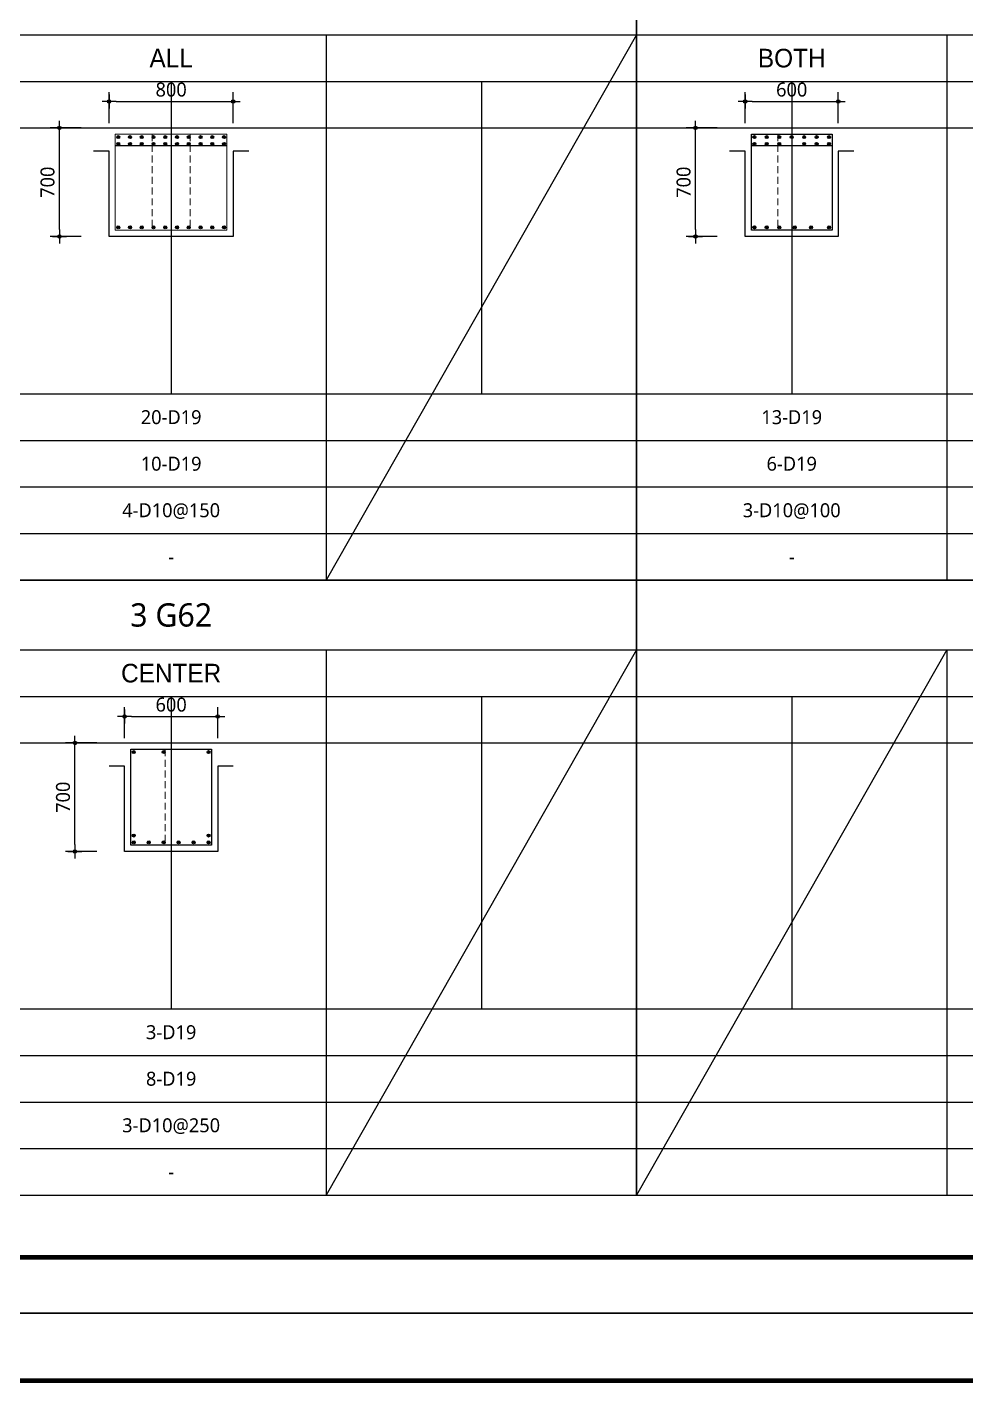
# Model space of a CAD drawing. Header units: millimetres. Extents: x 0 to 252030, y -124740 to 196020.
# Drawn here: x 112625 to 118675, y 142086 to 150850 of the extents above; entities that cross this region are included whole.
import ezdxf
from ezdxf.enums import TextEntityAlignment as Align

# ---------------------------------------------------------------- set-up
doc = ezdxf.new("R2010")
doc.units = ezdxf.units.MM
doc.header["$LTSCALE"] = 30
doc.linetypes.add('HID', pattern=[2.3, 1.5, -0.8])
doc.layers.get('DEFPOINTS').update_dxf_attribs({"color": 142})
for name, color, linetype in [('0-SEC1', 3, 'Continuous'), ('CON', 2, 'Continuous'), ('DIM', 7, 'Continuous'), ('ETC', 7, 'Continuous'), ('S-철근', 3, 'Continuous'), ('SHEET', 7, 'Continuous'), ('TXT', 3, 'Continuous'), ('XR-FORM_(도룡동)$0$Sheet', 7, 'Continuous')]:
    doc.layers.add(name, color=color, linetype=linetype)
doc.layers.add('Stirrup', color=1, linetype='Continuous', lineweight=0)
doc.layers.add('TieBar', color=7, linetype='HID', lineweight=0)
doc.styles.get("Standard").update_dxf_attribs({"font": 'malgun.ttf'})
doc.styles.add('돋움', font='Dotum.ttf')
doc.styles.add('맑은 고딕', font='malgun.ttf')
doc.dimstyles.new('30NDIM', dxfattribs={"dimscale": 50, "dimtxt": 3, "dimasz": 1.5, "dimexe": 2, "dimexo": 6, "dimgap": 1, "dimtad": 1, "dimdec": 0, "dimrnd": 0.25, "dimzin": 0, "dimdsep": 46, "dimtxsty": 'Standard', "dimblk": 'Z_DOT', "dimcen": 5, "dimclrd": 256, "dimclre": 256, "dimclrt": 3, "dimadec": 0, "dimazin": 0, "dimtm": 1e-09, "dimtfac": 1, "dimtdec": 0, "dimtix": 1, "dimtmove": 2, "dimatfit": 1, "dimldrblk": 'Z_DOT', "dimfxl": 1, "dimtolj": 1, "dimtzin": 0, "dimarcsym": 0})

# ---------------------------------------------------------------- blocks, each defined once
blk = doc.blocks.new('XR-FORM_(도룡동)$0$S')
at = {"layer": 'XR-FORM_(도룡동)$0$Sheet', "const_width": 100}
blk.add_lwpolyline([(1850, 57950), (82250, 57950), (82250, 1200), (1850, 1200)], close=True, dxfattribs=at)
blk = doc.blocks.new('XR-FORM_(도룡동)', base_point=(101.33, -56114.51))
at = {"layer": 'DEFPOINTS'}
blk.add_lwpolyline([(0, 0), (420, 0), (420, 297), (0, 297)], close=True, dxfattribs=at)
at = {"xscale": 0.005, "yscale": 0.005, "zscale": 0.005}
blk.add_blockref('XR-FORM_(도룡동)$0$S', (-0.25, 0), dxfattribs=at)
blk = doc.blocks.new('4등분')
at = {"layer": 'DEFPOINTS'}
for p, q in [((1000, 3214.5), (1000, 1200)), ((3000, 3214.5), (3000, 1200)), ((5000, 3214.5), (5000, 1200)), ((0, 2914.5), (6000, 2914.5))]:
    blk.add_line(p, q, dxfattribs=at)
at = {"layer": 'SHEET'}
blk.add_line((0, 3514.5), (6000, 3514.5), dxfattribs=at)
at = {"layer": 'SHEET', "color": 6}
for p, q in [((2000, 3514.5), (2000, 0)), ((4000, 3514.5), (4000, 0)), ((0, 3214.5), (6000, 3214.5)), ((0, 1200), (6000, 1200)), ((0, 900), (6000, 900)), ((0, 600), (6000, 600)), ((0, 300), (6000, 300))]:
    blk.add_line(p, q, dxfattribs=at)
at = {"layer": 'SHEET'}
blk.add_lwpolyline([(6000, 3964.5), (0, 3964.5), (0, 0), (6000, 0)], close=True, dxfattribs=at)
blk = doc.blocks.new('Z_DOT')
at = {"layer": 'DIM', "color": 0}
for p, q in [((-1, 0), (1, 0)), ((0, -1), (0, 1))]:
    blk.add_line(p, q, dxfattribs=at)
for radius in [0.25, 0.125]:
    blk.add_circle((0, 0), radius, dxfattribs=at)
blk = doc.blocks.new('*D243')
at = {"layer": 'DEFPOINTS', "color": 0, "transparency": 16777216}
for p in [(113953, 150370.7), (113153, 150050.5), (113953, 150050.5)]:
    blk.add_point(p, dxfattribs=at)
at = {"layer": 'DIM', "lineweight": -2, "transparency": 16777216}
for p, q in [((113153, 150230.5), (113153, 150430.7)), ((113953, 150230.5), (113953, 150430.7)), ((113198, 150370.7), (113908, 150370.7))]:
    blk.add_line(p, q, dxfattribs=at)
at = {"layer": 'DIM', "lineweight": -2, "transparency": 16777216, "xscale": 45, "yscale": 45, "zscale": 45, "rotation": 180}
blk.add_blockref('Z_DOT', (113153, 150370.7), dxfattribs=at)
at = {"layer": 'DIM', "lineweight": -2, "transparency": 16777216, "xscale": 45, "yscale": 45, "zscale": 45}
blk.add_blockref('Z_DOT', (113953, 150370.7), dxfattribs=at)
at = {"layer": 'DIM', "color": 3, "transparency": 16777216, "insert": (113553, 150447.1), "char_height": 90, "attachment_point": 5}
blk.add_mtext('\\A1;800', dxfattribs=at)
blk = doc.blocks.new('*D244')
at = {"layer": 'DEFPOINTS', "color": 0, "transparency": 16777216}
for p in [(112832.8, 150200.5), (113153, 150200.5), (113153, 149500.5)]:
    blk.add_point(p, dxfattribs=at)
at = {"layer": 'DIM', "lineweight": -2, "transparency": 16777216}
for p, q in [((112973, 150200.5), (112772.8, 150200.5)), ((112832.8, 149545.5), (112832.8, 150155.5)), ((112973, 149500.5), (112772.8, 149500.5))]:
    blk.add_line(p, q, dxfattribs=at)
at = {"layer": 'DIM', "lineweight": -2, "transparency": 16777216, "xscale": 45, "yscale": 45, "zscale": 45}
for p, rotation in [((112832.8, 150200.5), 90), ((112832.8, 149500.5), 270)]:
    blk.add_blockref('Z_DOT', p, dxfattribs=dict(at, rotation=rotation))
at = {"layer": 'DIM', "color": 3, "transparency": 16777216, "insert": (112756.4, 149850.5), "char_height": 90, "attachment_point": 5, "rotation": 90}
blk.add_mtext('\\A1;700', dxfattribs=at)
blk = doc.blocks.new('*D245')
at = {"layer": 'DEFPOINTS', "color": 0, "transparency": 16777216}
for p in [(117853, 150370.7), (117253, 150050.5), (117853, 150050.5)]:
    blk.add_point(p, dxfattribs=at)
at = {"layer": 'DIM', "lineweight": -2, "transparency": 16777216}
for p, q in [((117253, 150230.5), (117253, 150430.7)), ((117853, 150230.5), (117853, 150430.7)), ((117298, 150370.7), (117808, 150370.7))]:
    blk.add_line(p, q, dxfattribs=at)
at = {"layer": 'DIM', "lineweight": -2, "transparency": 16777216, "xscale": 45, "yscale": 45, "zscale": 45, "rotation": 180}
blk.add_blockref('Z_DOT', (117253, 150370.7), dxfattribs=at)
at = {"layer": 'DIM', "lineweight": -2, "transparency": 16777216, "xscale": 45, "yscale": 45, "zscale": 45}
blk.add_blockref('Z_DOT', (117853, 150370.7), dxfattribs=at)
at = {"layer": 'DIM', "color": 3, "transparency": 16777216, "insert": (117553, 150447.1), "char_height": 90, "attachment_point": 5}
blk.add_mtext('\\A1;600', dxfattribs=at)
blk = doc.blocks.new('*D246')
at = {"layer": 'DEFPOINTS', "color": 0, "transparency": 16777216}
for p in [(116932.8, 150200.5), (117253, 150200.5), (117253, 149500.5)]:
    blk.add_point(p, dxfattribs=at)
at = {"layer": 'DIM', "lineweight": -2, "transparency": 16777216}
for p, q in [((117073, 150200.5), (116872.8, 150200.5)), ((116932.8, 149545.5), (116932.8, 150155.5)), ((117073, 149500.5), (116872.8, 149500.5))]:
    blk.add_line(p, q, dxfattribs=at)
at = {"layer": 'DIM', "lineweight": -2, "transparency": 16777216, "xscale": 45, "yscale": 45, "zscale": 45}
for p, rotation in [((116932.8, 150200.5), 90), ((116932.8, 149500.5), 270)]:
    blk.add_blockref('Z_DOT', p, dxfattribs=dict(at, rotation=rotation))
at = {"layer": 'DIM', "color": 3, "transparency": 16777216, "insert": (116856.4, 149850.5), "char_height": 90, "attachment_point": 5, "rotation": 90}
blk.add_mtext('\\A1;700', dxfattribs=at)
blk = doc.blocks.new('*D257')
at = {"layer": 'DEFPOINTS', "color": 0, "transparency": 16777216}
for p in [(113853, 146406.2), (113253, 146086), (113853, 146086)]:
    blk.add_point(p, dxfattribs=at)
at = {"layer": 'DIM', "lineweight": -2, "transparency": 16777216}
for p, q in [((113253, 146266), (113253, 146466.2)), ((113853, 146266), (113853, 146466.2)), ((113298, 146406.2), (113808, 146406.2))]:
    blk.add_line(p, q, dxfattribs=at)
at = {"layer": 'DIM', "lineweight": -2, "transparency": 16777216, "xscale": 45, "yscale": 45, "zscale": 45, "rotation": 180}
blk.add_blockref('Z_DOT', (113253, 146406.2), dxfattribs=at)
at = {"layer": 'DIM', "lineweight": -2, "transparency": 16777216, "xscale": 45, "yscale": 45, "zscale": 45}
blk.add_blockref('Z_DOT', (113853, 146406.2), dxfattribs=at)
at = {"layer": 'DIM', "color": 3, "transparency": 16777216, "insert": (113553, 146482.6), "char_height": 90, "attachment_point": 5}
blk.add_mtext('\\A1;600', dxfattribs=at)
blk = doc.blocks.new('*D258')
at = {"layer": 'DEFPOINTS', "color": 0, "transparency": 16777216}
for p in [(112932.8, 146236), (113253, 146236), (113253, 145536)]:
    blk.add_point(p, dxfattribs=at)
at = {"layer": 'DIM', "lineweight": -2, "transparency": 16777216}
for p, q in [((113073, 146236), (112872.8, 146236)), ((112932.8, 145581), (112932.8, 146191)), ((113073, 145536), (112872.8, 145536))]:
    blk.add_line(p, q, dxfattribs=at)
at = {"layer": 'DIM', "lineweight": -2, "transparency": 16777216, "xscale": 45, "yscale": 45, "zscale": 45}
for p, rotation in [((112932.8, 146236), 90), ((112932.8, 145536), 270)]:
    blk.add_blockref('Z_DOT', p, dxfattribs=dict(at, rotation=rotation))
at = {"layer": 'DIM', "color": 3, "transparency": 16777216, "insert": (112856.4, 145886), "char_height": 90, "attachment_point": 5, "rotation": 90}
blk.add_mtext('\\A1;700', dxfattribs=at)

msp = doc.modelspace()

# ---------------------------------------------------------------- hatches: boundary and pattern name
at = {"layer": 'S-철근'}
h = msp.add_hatch(color=256, dxfattribs=at)
edge = h.paths.add_edge_path()
edge.add_arc((113212.08013, 150141.41992), 9.55, 0, 180)
edge.add_arc((113212.08013, 150141.41992), 9.55, 180, 360)
h = msp.add_hatch(color=256, dxfattribs=at)
edge = h.paths.add_edge_path()
edge.add_arc((113287.84013, 150141.41992), 9.55, 0, 180)
edge.add_arc((113287.84013, 150141.41992), 9.55, 180, 360)
h = msp.add_hatch(color=256, dxfattribs=at)
edge = h.paths.add_edge_path()
edge.add_arc((113363.60013, 150141.41992), 9.55, 0, 180)
edge.add_arc((113363.60013, 150141.41992), 9.55, 180, 360)
h = msp.add_hatch(color=256, dxfattribs=at)
edge = h.paths.add_edge_path()
edge.add_arc((113439.36013, 150141.41992), 9.55, 0, 180)
edge.add_arc((113439.36013, 150141.41992), 9.55, 180, 360)
h = msp.add_hatch(color=256, dxfattribs=at)
edge = h.paths.add_edge_path()
edge.add_arc((113515.12013, 150141.41992), 9.55, 0, 180)
edge.add_arc((113515.12013, 150141.41992), 9.55, 180, 360)
h = msp.add_hatch(color=256, dxfattribs=at)
edge = h.paths.add_edge_path()
edge.add_arc((113590.88013, 150141.41992), 9.55, 0, 180)
edge.add_arc((113590.88013, 150141.41992), 9.55, 180, 360)
h = msp.add_hatch(color=256, dxfattribs=at)
edge = h.paths.add_edge_path()
edge.add_arc((113666.64013, 150141.41992), 9.55, 0, 180)
edge.add_arc((113666.64013, 150141.41992), 9.55, 180, 360)
h = msp.add_hatch(color=256, dxfattribs=at)
edge = h.paths.add_edge_path()
edge.add_arc((113742.40013, 150141.41992), 9.55, 0, 180)
edge.add_arc((113742.40013, 150141.41992), 9.55, 180, 360)
h = msp.add_hatch(color=256, dxfattribs=at)
edge = h.paths.add_edge_path()
edge.add_arc((113818.16013, 150141.41992), 9.55, 0, 180)
edge.add_arc((113818.16013, 150141.41992), 9.55, 180, 360)
h = msp.add_hatch(color=256, dxfattribs=at)
edge = h.paths.add_edge_path()
edge.add_arc((113893.92013, 150141.41992), 9.55, 0, 180)
edge.add_arc((113893.92013, 150141.41992), 9.55, 180, 360)
h = msp.add_hatch(color=256, dxfattribs=at)
edge = h.paths.add_edge_path()
edge.add_arc((117312.08013, 150141.41992), 9.55, 0, 180)
edge.add_arc((117312.08013, 150141.41992), 9.55, 180, 360)
h = msp.add_hatch(color=256, dxfattribs=at)
edge = h.paths.add_edge_path()
edge.add_arc((117392.3868, 150141.41992), 9.55, 0, 180)
edge.add_arc((117392.3868, 150141.41992), 9.55, 180, 360)
h = msp.add_hatch(color=256, dxfattribs=at)
edge = h.paths.add_edge_path()
edge.add_arc((117472.69347, 150141.41992), 9.55, 0, 180)
edge.add_arc((117472.69347, 150141.41992), 9.55, 180, 360)
h = msp.add_hatch(color=256, dxfattribs=at)
edge = h.paths.add_edge_path()
edge.add_arc((117553.00013, 150141.41992), 9.55, 0, 180)
edge.add_arc((117553.00013, 150141.41992), 9.55, 180, 360)
h = msp.add_hatch(color=256, dxfattribs=at)
edge = h.paths.add_edge_path()
edge.add_arc((117633.3068, 150141.41992), 9.55, 0, 180)
edge.add_arc((117633.3068, 150141.41992), 9.55, 180, 360)
h = msp.add_hatch(color=256, dxfattribs=at)
edge = h.paths.add_edge_path()
edge.add_arc((117713.61347, 150141.41992), 9.55, 0, 180)
edge.add_arc((117713.61347, 150141.41992), 9.55, 180, 360)
h = msp.add_hatch(color=256, dxfattribs=at)
edge = h.paths.add_edge_path()
edge.add_arc((117793.92013, 150141.41992), 9.55, 0, 180)
edge.add_arc((117793.92013, 150141.41992), 9.55, 180, 360)
h = msp.add_hatch(color=256, dxfattribs=at)
edge = h.paths.add_edge_path()
edge.add_arc((113212.08013, 150097.31992), 9.55, 0, 180)
edge.add_arc((113212.08013, 150097.31992), 9.55, 180, 360)
h = msp.add_hatch(color=256, dxfattribs=at)
edge = h.paths.add_edge_path()
edge.add_arc((113287.84013, 150097.31992), 9.55, 0, 180)
edge.add_arc((113287.84013, 150097.31992), 9.55, 180, 360)
h = msp.add_hatch(color=256, dxfattribs=at)
edge = h.paths.add_edge_path()
edge.add_arc((113363.60013, 150097.31992), 9.55, 0, 180)
edge.add_arc((113363.60013, 150097.31992), 9.55, 180, 360)
h = msp.add_hatch(color=256, dxfattribs=at)
edge = h.paths.add_edge_path()
edge.add_arc((113439.36013, 150097.31992), 9.55, 0, 180)
edge.add_arc((113439.36013, 150097.31992), 9.55, 180, 360)
h = msp.add_hatch(color=256, dxfattribs=at)
edge = h.paths.add_edge_path()
edge.add_arc((113515.12013, 150097.31992), 9.55, 0, 180)
edge.add_arc((113515.12013, 150097.31992), 9.55, 180, 360)
h = msp.add_hatch(color=256, dxfattribs=at)
edge = h.paths.add_edge_path()
edge.add_arc((113590.88013, 150097.31992), 9.55, 0, 180)
edge.add_arc((113590.88013, 150097.31992), 9.55, 180, 360)
h = msp.add_hatch(color=256, dxfattribs=at)
edge = h.paths.add_edge_path()
edge.add_arc((113666.64013, 150097.31992), 9.55, 0, 180)
edge.add_arc((113666.64013, 150097.31992), 9.55, 180, 360)
h = msp.add_hatch(color=256, dxfattribs=at)
edge = h.paths.add_edge_path()
edge.add_arc((113742.40013, 150097.31992), 9.55, 0, 180)
edge.add_arc((113742.40013, 150097.31992), 9.55, 180, 360)
h = msp.add_hatch(color=256, dxfattribs=at)
edge = h.paths.add_edge_path()
edge.add_arc((113818.16013, 150097.31992), 9.55, 0, 180)
edge.add_arc((113818.16013, 150097.31992), 9.55, 180, 360)
h = msp.add_hatch(color=256, dxfattribs=at)
edge = h.paths.add_edge_path()
edge.add_arc((113893.92013, 150097.31992), 9.55, 0, 180)
edge.add_arc((113893.92013, 150097.31992), 9.55, 180, 360)
h = msp.add_hatch(color=256, dxfattribs=at)
edge = h.paths.add_edge_path()
edge.add_arc((117312.08013, 150097.31992), 9.55, 0, 180)
edge.add_arc((117312.08013, 150097.31992), 9.55, 180, 360)
h = msp.add_hatch(color=256, dxfattribs=at)
edge = h.paths.add_edge_path()
edge.add_arc((117392.3868, 150097.31992), 9.55, 0, 180)
edge.add_arc((117392.3868, 150097.31992), 9.55, 180, 360)
h = msp.add_hatch(color=256, dxfattribs=at)
edge = h.paths.add_edge_path()
edge.add_arc((117472.69347, 150097.31992), 9.55, 0, 180)
edge.add_arc((117472.69347, 150097.31992), 9.55, 180, 360)
h = msp.add_hatch(color=256, dxfattribs=at)
edge = h.paths.add_edge_path()
edge.add_arc((117633.3068, 150097.31992), 9.55, 0, 180)
edge.add_arc((117633.3068, 150097.31992), 9.55, 180, 360)
h = msp.add_hatch(color=256, dxfattribs=at)
edge = h.paths.add_edge_path()
edge.add_arc((117713.61347, 150097.31992), 9.55, 0, 180)
edge.add_arc((117713.61347, 150097.31992), 9.55, 180, 360)
h = msp.add_hatch(color=256, dxfattribs=at)
edge = h.paths.add_edge_path()
edge.add_arc((117793.92013, 150097.31992), 9.55, 0, 180)
edge.add_arc((117793.92013, 150097.31992), 9.55, 180, 360)
h = msp.add_hatch(color=256, dxfattribs=at)
edge = h.paths.add_edge_path()
edge.add_arc((113212.08013, 149559.57992), 9.55, 0, 180)
edge.add_arc((113212.08013, 149559.57992), 9.55, 180, 360)
h = msp.add_hatch(color=256, dxfattribs=at)
edge = h.paths.add_edge_path()
edge.add_arc((113287.84013, 149559.57992), 9.55, 0, 180)
edge.add_arc((113287.84013, 149559.57992), 9.55, 180, 360)
h = msp.add_hatch(color=256, dxfattribs=at)
edge = h.paths.add_edge_path()
edge.add_arc((113363.60013, 149559.57992), 9.55, 0, 180)
edge.add_arc((113363.60013, 149559.57992), 9.55, 180, 360)
h = msp.add_hatch(color=256, dxfattribs=at)
edge = h.paths.add_edge_path()
edge.add_arc((113439.36013, 149559.57992), 9.55, 0, 180)
edge.add_arc((113439.36013, 149559.57992), 9.55, 180, 360)
h = msp.add_hatch(color=256, dxfattribs=at)
edge = h.paths.add_edge_path()
edge.add_arc((113515.12013, 149559.57992), 9.55, 0, 180)
edge.add_arc((113515.12013, 149559.57992), 9.55, 180, 360)
h = msp.add_hatch(color=256, dxfattribs=at)
edge = h.paths.add_edge_path()
edge.add_arc((113590.88013, 149559.57992), 9.55, 0, 180)
edge.add_arc((113590.88013, 149559.57992), 9.55, 180, 360)
h = msp.add_hatch(color=256, dxfattribs=at)
edge = h.paths.add_edge_path()
edge.add_arc((113666.64013, 149559.57992), 9.55, 0, 180)
edge.add_arc((113666.64013, 149559.57992), 9.55, 180, 360)
h = msp.add_hatch(color=256, dxfattribs=at)
edge = h.paths.add_edge_path()
edge.add_arc((113742.40013, 149559.57992), 9.55, 0, 180)
edge.add_arc((113742.40013, 149559.57992), 9.55, 180, 360)
h = msp.add_hatch(color=256, dxfattribs=at)
edge = h.paths.add_edge_path()
edge.add_arc((113818.16013, 149559.57992), 9.55, 0, 180)
edge.add_arc((113818.16013, 149559.57992), 9.55, 180, 360)
h = msp.add_hatch(color=256, dxfattribs=at)
edge = h.paths.add_edge_path()
edge.add_arc((113893.92013, 149559.57992), 9.55, 0, 180)
edge.add_arc((113893.92013, 149559.57992), 9.55, 180, 360)
h = msp.add_hatch(color=256, dxfattribs=at)
edge = h.paths.add_edge_path()
edge.add_arc((117312.08013, 149559.57992), 9.55, 0, 180)
edge.add_arc((117312.08013, 149559.57992), 9.55, 180, 360)
h = msp.add_hatch(color=256, dxfattribs=at)
edge = h.paths.add_edge_path()
edge.add_arc((117391.68826, 149559.57992), 9.55, 0, 180)
edge.add_arc((117391.68826, 149559.57992), 9.55, 180, 360)
h = msp.add_hatch(color=256, dxfattribs=at)
edge = h.paths.add_edge_path()
edge.add_arc((117472.69347, 149559.57992), 9.55, 0, 180)
edge.add_arc((117472.69347, 149559.57992), 9.55, 180, 360)
h = msp.add_hatch(color=256, dxfattribs=at)
edge = h.paths.add_edge_path()
edge.add_arc((117572.98048, 149559.57992), 9.55, 0, 180)
edge.add_arc((117572.98048, 149559.57992), 9.55, 180, 360)
h = msp.add_hatch(color=256, dxfattribs=at)
edge = h.paths.add_edge_path()
edge.add_arc((117677.96627, 149559.57992), 9.55, 0, 180)
edge.add_arc((117677.96627, 149559.57992), 9.55, 180, 360)
h = msp.add_hatch(color=256, dxfattribs=at)
edge = h.paths.add_edge_path()
edge.add_arc((117793.92013, 149559.57992), 9.55, 0, 180)
edge.add_arc((117793.92013, 149559.57992), 9.55, 180, 360)
h = msp.add_hatch(color=256, dxfattribs=at)
edge = h.paths.add_edge_path()
edge.add_arc((113312.08013, 146176.91992), 9.55, 0, 180)
edge.add_arc((113312.08013, 146176.91992), 9.55, 180, 360)
h = msp.add_hatch(color=256, dxfattribs=at)
edge = h.paths.add_edge_path()
edge.add_arc((113504.81613, 146176.91992), 9.55, 0, 180)
edge.add_arc((113504.81613, 146176.91992), 9.55, 180, 360)
h = msp.add_hatch(color=256, dxfattribs=at)
edge = h.paths.add_edge_path()
edge.add_arc((113793.92013, 146176.91992), 9.55, 0, 180)
edge.add_arc((113793.92013, 146176.91992), 9.55, 180, 360)
h = msp.add_hatch(color=256, dxfattribs=at)
edge = h.paths.add_edge_path()
edge.add_arc((113312.08013, 145639.17992), 9.55, 0, 180)
edge.add_arc((113312.08013, 145639.17992), 9.55, 180, 360)
h = msp.add_hatch(color=256, dxfattribs=at)
edge = h.paths.add_edge_path()
edge.add_arc((113312.08013, 145595.07992), 9.55, 0, 180)
edge.add_arc((113312.08013, 145595.07992), 9.55, 180, 360)
h = msp.add_hatch(color=256, dxfattribs=at)
edge = h.paths.add_edge_path()
edge.add_arc((113408.44813, 145595.07992), 9.55, 0, 180)
edge.add_arc((113408.44813, 145595.07992), 9.55, 180, 360)
h = msp.add_hatch(color=256, dxfattribs=at)
edge = h.paths.add_edge_path()
edge.add_arc((113504.81613, 145595.07992), 9.55, 0, 180)
edge.add_arc((113504.81613, 145595.07992), 9.55, 180, 360)
h = msp.add_hatch(color=256, dxfattribs=at)
edge = h.paths.add_edge_path()
edge.add_arc((113601.18413, 145595.07992), 9.55, 0, 180)
edge.add_arc((113601.18413, 145595.07992), 9.55, 180, 360)
h = msp.add_hatch(color=256, dxfattribs=at)
edge = h.paths.add_edge_path()
edge.add_arc((113697.55213, 145595.07992), 9.55, 0, 180)
edge.add_arc((113697.55213, 145595.07992), 9.55, 180, 360)
h = msp.add_hatch(color=256, dxfattribs=at)
edge = h.paths.add_edge_path()
edge.add_arc((113793.92013, 145639.17992), 9.55, 0, 180)
edge.add_arc((113793.92013, 145639.17992), 9.55, 180, 360)
h = msp.add_hatch(color=256, dxfattribs=at)
edge = h.paths.add_edge_path()
edge.add_arc((113793.92013, 145595.07992), 9.55, 0, 180)
edge.add_arc((113793.92013, 145595.07992), 9.55, 180, 360)

# ---------------------------------------------------------------- linework, layer by layer
at = {"layer": 'CON', "color": 8}
for p, q in [((113053.00013, 150200.49992), (114053.00013, 150200.49992)), ((117153.00013, 150200.49992), (117953.00013, 150200.49992)), ((113153.00013, 146235.99992), (113953.00013, 146235.99992))]:
    msp.add_line(p, q, dxfattribs=at)
for points in [[(114053.00013, 150050.49992), (113953.00013, 150050.49992), (113953.00013, 149500.49992), (113153.00013, 149500.49992), (113153.00013, 150050.49992), (113053.00013, 150050.49992)], [(117953.00013, 150050.49992), (117853.00013, 150050.49992), (117853.00013, 149500.49992), (117253.00013, 149500.49992), (117253.00013, 150050.49992), (117153.00013, 150050.49992)], [(113953.00013, 146085.99992), (113853.00013, 146085.99992), (113853.00013, 145535.99992), (113253.00013, 145535.99992), (113253.00013, 146085.99992), (113153.00013, 146085.99992)]]:
    msp.add_lwpolyline(points, dxfattribs=at)
at = {"layer": 'ETC', "color": 8}
for p, q in [((113193.00013, 150087.76992), (113913.00013, 150087.76992)), ((117293.00013, 150087.76992), (117813.00013, 150087.76992))]:
    msp.add_line(p, q, dxfattribs=at)
at = {"layer": 'S-철근'}
for points in [[(117293.00013, 149540.49992), (117293.00013, 150160.49992), (117813.00013, 150160.49992), (117813.00013, 149540.49992), (117293.00013, 149540.49992)], [(113293.00013, 145575.99992), (113293.00013, 146195.99992), (113813.00013, 146195.99992), (113813.00013, 145575.99992), (113293.00013, 145575.99992)]]:
    msp.add_lwpolyline(points, dxfattribs=at)
for centre in [(113212.08013, 150141.41992), (113287.84013, 150141.41992), (113363.60013, 150141.41992), (113439.36013, 150141.41992), (113515.12013, 150141.41992), (113590.88013, 150141.41992), (113666.64013, 150141.41992), (113742.40013, 150141.41992), (113818.16013, 150141.41992), (113893.92013, 150141.41992), (117312.08013, 150141.41992), (117392.3868, 150141.41992), (117472.69347, 150141.41992), (117553.00013, 150141.41992), (117633.3068, 150141.41992), (117713.61347, 150141.41992), (117793.92013, 150141.41992), (113212.08013, 150097.31992), (113287.84013, 150097.31992), (113363.60013, 150097.31992), (113439.36013, 150097.31992), (113515.12013, 150097.31992), (113590.88013, 150097.31992), (113666.64013, 150097.31992), (113742.40013, 150097.31992), (113818.16013, 150097.31992), (113893.92013, 150097.31992), (117312.08013, 150097.31992), (117392.3868, 150097.31992), (117472.69347, 150097.31992), (117633.3068, 150097.31992), (117713.61347, 150097.31992), (117793.92013, 150097.31992), (113212.08013, 149559.57992), (113287.84013, 149559.57992), (113363.60013, 149559.57992), (113439.36013, 149559.57992), (113515.12013, 149559.57992), (113590.88013, 149559.57992), (113666.64013, 149559.57992), (113742.40013, 149559.57992), (113818.16013, 149559.57992), (113893.92013, 149559.57992), (117312.08013, 149559.57992), (117391.68826, 149559.57992), (117472.69347, 149559.57992), (117572.98048, 149559.57992), (117677.96627, 149559.57992), (117793.92013, 149559.57992), (113312.08013, 146176.91992), (113504.81613, 146176.91992), (113793.92013, 146176.91992), (113312.08013, 145639.17992), (113312.08013, 145595.07992), (113408.44813, 145595.07992), (113504.81613, 145595.07992), (113601.18413, 145595.07992), (113697.55213, 145595.07992), (113793.92013, 145639.17992), (113793.92013, 145595.07992)]:
    msp.add_circle(centre, 9.55, dxfattribs=at)
at = {"layer": 'SHEET'}
for p, q in [((116553.00013, 150800.49992), (114553.00013, 147285.99992)), ((116553.00013, 146835.99992), (114553.00013, 143321.49992)), ((118553.00013, 146835.99992), (116553.00013, 143321.49992))]:
    msp.add_line(p, q, dxfattribs=at)
at = {"layer": 'Stirrup', "color": 3}
msp.add_lwpolyline([(113193.00013, 149540.49992), (113193.00013, 150160.49992), (113913.00013, 150160.49992), (113913.00013, 149540.49992), (113193.00013, 149540.49992)], dxfattribs=at)
at = {"layer": 'TieBar'}
for p, q in [((113429.81013, 150160.49992), (113429.81013, 149540.49992)), ((113676.19013, 150160.49992), (113676.19013, 149540.49992)), ((117463.14347, 150160.49992), (117463.14347, 149540.49992)), ((113514.36613, 146195.99992), (113514.36613, 145575.99992))]:
    msp.add_line(p, q, dxfattribs=at)

# ---------------------------------------------------------------- block references
for p in [(110553.00013, 147285.99992), (116553.00013, 147285.99992), (110553.00013, 143321.49992), (116553.00013, 143321.49992)]:
    msp.add_blockref('4등분', p)
at = {"layer": '0-SEC1', "xscale": 60, "yscale": 60, "zscale": 60}
for p in [(106910.02429, -3224310.57868), (106910.02429, -3242130.57868)]:
    msp.add_blockref('XR-FORM_(도룡동)', p, dxfattribs=at)

# ---------------------------------------------------------------- texts
at = {"layer": 'TXT'}
for s, height, style, p in [('ALL', 120, '돋움', (113553.00013, 150650.49992)), ('BOTH', 120, '돋움', (117553.00013, 150650.49992)), ('20-D19', 90, '맑은 고딕', (113553.00013, 148335.99992)), ('13-D19', 90, '맑은 고딕', (117553.00013, 148335.99992)), ('10-D19', 90, '맑은 고딕', (113553.00013, 148035.99992)), ('6-D19', 90, '맑은 고딕', (117553.00013, 148035.99992)), ('4-D10@150', 90, '맑은 고딕', (113553.00013, 147735.99992)), ('3-D10@100', 90, '맑은 고딕', (117553.00013, 147735.99992)), ('-', 90, '맑은 고딕', (113553.00013, 147435.99992)), ('-', 90, '맑은 고딕', (117553.00013, 147435.99992)), ('CENTER', 120, '돋움', (113553.00013, 146685.99992)), ('3-D19', 90, '맑은 고딕', (113553.00013, 144371.49992)), ('8-D19', 90, '맑은 고딕', (113553.00013, 144071.49992)), ('3-D10@250', 90, '맑은 고딕', (113553.00013, 143771.49992)), ('-', 90, '맑은 고딕', (113553.00013, 143471.49992))]:
    msp.add_text(s, height=height, dxfattribs=dict(at, style=style)).set_placement(p, align=Align.MIDDLE_CENTER)
at = {"layer": 'TXT', "color": 2, "style": '맑은 고딕'}
msp.add_text('3 G62', height=150, dxfattribs=at).set_placement((113553.00013, 147060.99992), align=Align.MIDDLE_CENTER)

# ---------------------------------------------------------------- dimensions: what is measured, and where the dimension line sits
at = {"layer": 'DIM'}
for base, p1, p2, picture, middle in [((113953.00013, 150370.65148), (113153.00013, 150050.49992), (113953.00013, 150050.49992), '*D243', (113553.00013, 150447.14945)), ((117853.00013, 150370.65148), (117253.00013, 150050.49992), (117853.00013, 150050.49992), '*D245', (117553.00013, 150447.14945)), ((113853.00013, 146406.15148), (113253.00013, 146085.99992), (113853.00013, 146085.99992), '*D257', (113553.00013, 146482.64945))]:
    dim = msp.add_linear_dim(base=base, p1=p1, p2=p2, dimstyle='30NDIM', override={"dimscale": 30, "dimtxsty": 'Standard'}, dxfattribs=at)
    dim.commit()
    dim.dimension.update_dxf_attribs({"geometry": picture, "text_midpoint": middle})
for base, p1, p2, picture, middle in [((112832.84857, 150200.49992), (113153.00013, 149500.49992), (113153.00013, 150200.49992), '*D244', (112756.3506, 149850.49992)), ((116932.84857, 150200.49992), (117253.00013, 149500.49992), (117253.00013, 150200.49992), '*D246', (116856.3506, 149850.49992)), ((112932.84857, 146235.99992), (113253.00013, 145535.99992), (113253.00013, 146235.99992), '*D258', (112856.3506, 145885.99992))]:
    dim = msp.add_linear_dim(base=base, p1=p1, p2=p2, angle=90, dimstyle='30NDIM', override={"dimscale": 30, "dimtxsty": 'Standard'}, dxfattribs=at)
    dim.commit()
    dim.dimension.update_dxf_attribs({"geometry": picture, "text_midpoint": middle})

doc.saveas('drawing.dxf')
